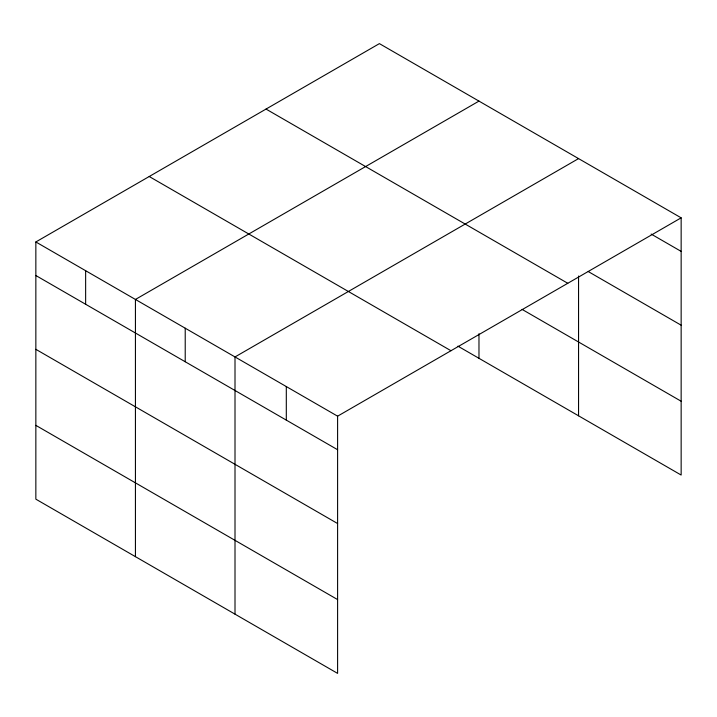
<?xml version="1.0" encoding="UTF-8"?>
<svg xmlns="http://www.w3.org/2000/svg" width="717" height="717" viewBox="0 0 717 717"><rect width="100%" height="100%" fill="white"/><g stroke="black" fill="none" stroke-linecap="round" stroke-linejoin="round"><path stroke-width="1.08" d="M35.85 241.961L337.599 416.174L337.599 673.38L35.85 499.166L35.85 241.961L379.401 43.62L681.15 217.834L681.15 475.039L457.912 346.15M478.974 101.106L135.432 299.455L135.432 556.661M578.556 158.6L235.006 356.941L235.006 614.146M337.599 416.174L681.15 217.834M651.144 234.065L681.15 251.389M588.236 271.546L681.15 325.195M266.025 109.074L567.783 283.287M522.066 309.385L681.15 401.233M149.217 176.507L450.975 350.721M35.85 275.516L337.599 449.729M35.85 349.322L337.599 523.535M35.85 425.36L337.599 599.573M578.556 276.018L578.556 415.806M478.974 333.71L478.974 358.312M286.307 386.562L286.307 420.117M185.219 328.198L185.219 361.753M85.637 270.703L85.637 304.259"/></g></svg>
